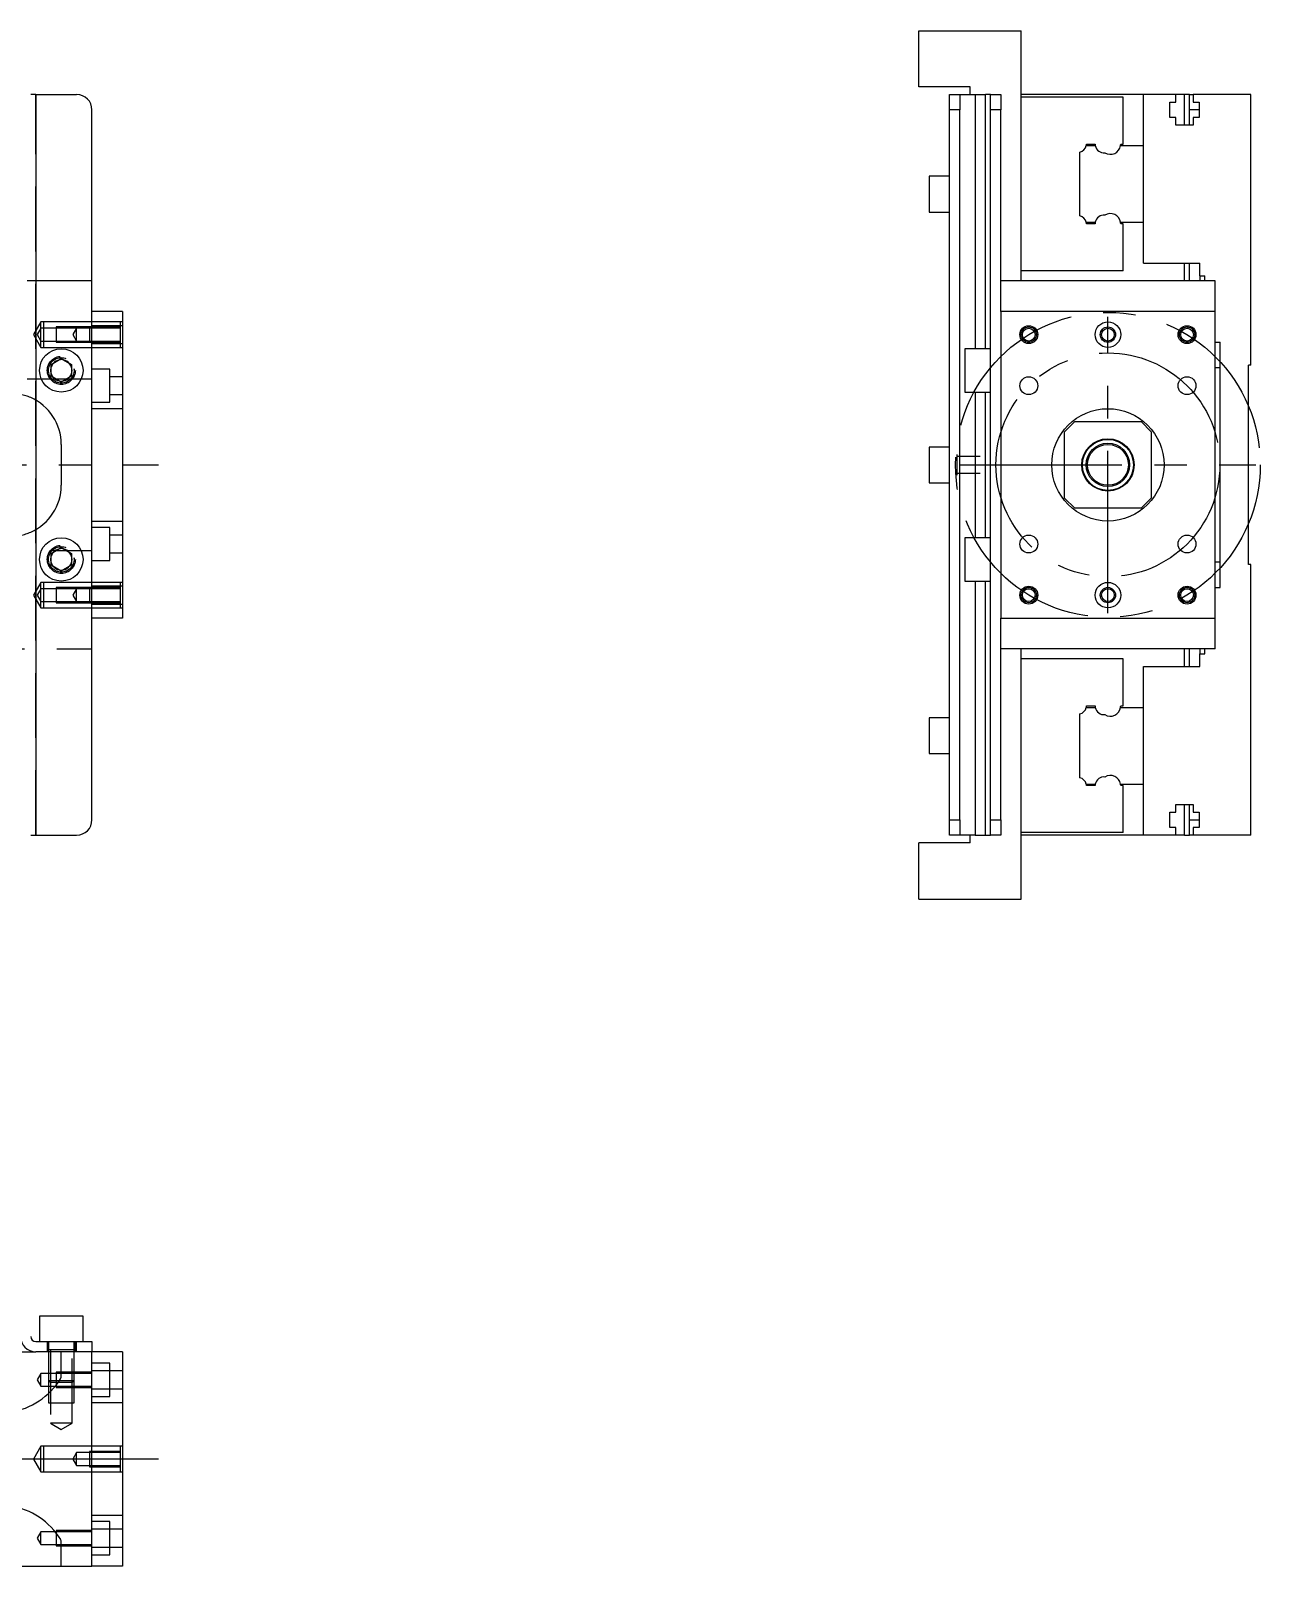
# Model space of a CAD drawing. Extents: x -5 to 675, y -275 to 87.
# Drawn here: x 434 to 674.8, y -215.6 to 85 of the extents above; entities that cross this region are included whole.
import ezdxf

# ---------------------------------------------------------------- set-up
doc = ezdxf.new("R2010")
doc.units = 0
doc.linetypes.add('CENTER', pattern=[50.8, 31.75, -6.35, 6.35, -6.35])
doc.linetypes.add('DASHED', pattern=[19.05, 12.7, -6.35])
doc.layers.get('0').update_dxf_attribs({"linetype": 'CONTINUOUS'})
doc.layers.add('CENTER', color=1, linetype='CENTER')

msp = doc.modelspace()

# ---------------------------------------------------------------- linework, layer by layer
at = {"color": 7, "linetype": 'CONTINUOUS'}
for p, q in [((607.97, 74), (607.97, 85)), ((607.97, 85), (627.97, 85)), ((627.97, 36), (627.97, 85)), ((435, 72.5), (434, 72.5)), ((435, 72.5), (435, -72.5)), ((435, 72.5), (443, 72.5)), ((617.97, 74), (607.97, 74)), ((613.97, 72.5), (615.97, 72.5)), ((613.97, 69.5), (613.97, 72.5)), ((615.97, 72.5), (615.97, 69.5)), ((615.97, 72.5), (618.97, 72.5)), ((617.97, 72.5), (617.97, 74)), ((618.97, 72.5), (618.97, 22.75)), ((618.97, 72.5), (620.97, 72.5)), ((620.97, 22.75), (620.97, 72.5)), ((621.97, 72.5), (620.97, 72.5)), ((621.97, 72.5), (623.97, 72.5)), ((621.97, 69.5), (621.97, 72.5)), ((623.97, 72.5), (623.97, 69.5)), ((651.97, 72.5), (627.97, 72.5)), ((658.27, 72.5), (651.97, 72.5)), ((651.97, 62.5), (651.97, 72.5)), ((659.97, 72.5), (658.27, 72.5)), ((658.27, 71), (658.27, 72.5)), ((659.97, 66.5), (659.97, 72.5)), ((660.97, 72.5), (659.97, 72.5)), ((660.97, 72.5), (661.67, 72.5)), ((660.97, 69.5), (660.97, 72.5)), ((661.67, 72.5), (661.67, 71)), ((672.97, 72.5), (661.67, 72.5)), ((672.97, 19.5), (672.97, 72.5)), ((446, -69.5), (446, 69.5)), ((615.97, 69.5), (613.97, 69.5)), ((613.97, -69.5), (613.97, 69.5)), ((615.97, -69.5), (615.97, 69.5)), ((623.97, 69.5), (621.97, 69.5)), ((621.97, -69.5), (621.97, 69.5)), ((623.97, 36), (623.97, 69.5)), ((647.97, 72), (627.97, 72)), ((647.97, 62.8), (647.97, 72)), ((657.12, 71), (658.27, 71)), ((657.12, 68), (657.12, 71)), ((662.82, 69.5), (660.97, 69.5)), ((660.97, 66.5), (660.97, 69.5)), ((661.67, 71), (662.82, 71)), ((662.82, 71), (662.82, 68)), ((658.27, 68), (657.12, 68)), ((658.27, 66.5), (658.27, 68)), ((661.67, 66.5), (658.27, 66.5)), ((661.67, 68), (661.67, 66.5)), ((662.82, 68), (661.67, 68)), ((639.47, 48.75), (639.47, 61.25)), ((640.72, 62.5), (642.5, 62.5)), ((640.77, 62.8), (642.47, 62.8)), ((647.45, 62.5), (651.97, 62.5)), ((647.47, 62.8), (647.97, 62.8)), ((651.97, 47.5), (651.97, 62.5)), ((651.97, 47.5), (651.97, 62.5)), ((609.97, 56.5), (609.97, 53)), ((613.97, 56.5), (609.97, 56.5)), ((609.97, 53), (609.97, 49.5)), ((609.97, 49.5), (613.97, 49.5)), ((640.72, 47.5), (642.5, 47.5)), ((642.47, 47.2), (640.77, 47.2)), ((647.45, 47.5), (651.97, 47.5)), ((647.97, 47.2), (647.47, 47.2)), ((647.97, 38), (647.97, 47.2)), ((651.97, 39.5), (651.97, 47.5)), ((651.97, 39.5), (662.97, 39.5)), ((659.97, 36), (659.97, 39.5)), ((660.97, 36), (660.97, 39.5)), ((662.97, 37), (662.97, 39.5)), ((647.97, 38), (627.97, 38)), ((662.97, 37), (663.97, 37)), ((662.97, 37), (662.97, 36)), ((663.97, 36), (663.97, 37)), ((446, -36), (446, 36)), ((446, -36), (446, 36)), ((623.97, 30), (623.97, 36)), ((623.97, 30), (623.97, 36)), ((665.97, 36), (623.97, 36)), ((665.97, 30), (665.97, 36)), ((452, 30), (446, 30)), ((452, 30), (446, 30)), ((452, 30), (452, -30)), ((452, 30), (452, -30)), ((623.97, 30), (623.97, -30)), ((665.97, 30), (623.97, 30)), ((665.97, -30), (665.97, 30)), ((616.97, 22.75), (616.97, 18.5)), ((621.97, 22.75), (616.97, 22.75)), ((665.97, 24), (666.97, 24)), ((666.97, -24), (666.97, 24)), ((438, 19.65), (440, 20.81)), ((438, 19.65), (440, 20.81)), ((438, 17.35), (438, 19.65)), ((438, 17.35), (438, 19.65)), ((440, 20.81), (442, 19.65)), ((440, 20.81), (442, 19.65)), ((442, 19.65), (442, 17.35)), ((442, 19.65), (442, 17.35)), ((616.97, 18.5), (616.97, 14.25)), ((666.97, 19), (665.97, 19)), ((672.47, -19.5), (672.47, 19.5)), ((672.97, 19.5), (672.47, 19.5)), ((440, 16.19), (438, 17.35)), ((440, 16.19), (438, 17.35)), ((442, 17.35), (440, 16.19)), ((442, 17.35), (440, 16.19)), ((616.97, 14.25), (621.97, 14.25)), ((618.97, 14.25), (618.97, -14.25)), ((620.97, -14.25), (620.97, 14.25)), ((638.47, 8.5), (636.47, 6.5)), ((636.47, -6.5), (636.47, 6.5)), ((638.47, 8.5), (651.47, 8.5)), ((653.47, 6.5), (651.47, 8.5)), ((653.47, 6.5), (653.47, -6.5)), ((609.97, 3.5), (609.97, 0)), ((613.97, 3.5), (609.97, 3.5)), ((609.97, 0), (609.97, -3.5)), ((615.37, 2), (615.37, 1.65)), ((615.37, 2), (615.37, 0)), ((615.37, 2), (615.37, -2)), ((615.37, 1.65), (615.37, 0)), ((615.97, 1.65), (615.37, 1.65)), ((615.37, 0), (615.37, -1.42)), ((617.97, 1.65), (615.97, 1.65)), ((619.97, 1.65), (617.97, 1.65)), ((615.37, -1.42), (615.37, -2)), ((615.37, -1.65), (615.97, -1.65)), ((615.97, -1.65), (617.97, -1.65)), ((617.97, -1.65), (619.97, -1.65)), ((609.97, -3.5), (613.97, -3.5)), ((636.47, -6.5), (638.47, -8.5)), ((651.47, -8.5), (638.47, -8.5)), ((651.47, -8.5), (653.47, -6.5)), ((616.97, -14.25), (616.97, -18.5)), ((621.97, -14.25), (616.97, -14.25)), ((438, -17.35), (440, -16.19)), ((438, -17.35), (440, -16.19)), ((438, -19.65), (438, -17.35)), ((438, -19.65), (438, -17.35)), ((440, -16.19), (442, -17.35)), ((440, -16.19), (442, -17.35)), ((442, -17.35), (442, -19.65)), ((442, -17.35), (442, -19.65)), ((440, -20.81), (438, -19.65)), ((440, -20.81), (438, -19.65)), ((442, -19.65), (440, -20.81)), ((442, -19.65), (440, -20.81)), ((616.97, -18.5), (616.97, -22.75)), ((665.97, -19), (666.97, -19)), ((672.97, -19.5), (672.47, -19.5)), ((672.97, -72.5), (672.97, -19.5)), ((616.97, -22.75), (621.97, -22.75)), ((618.97, -22.75), (618.97, -72.5)), ((620.97, -72.5), (620.97, -22.75)), ((665.97, -24), (666.97, -24)), ((452, -30), (446, -30)), ((452, -30), (446, -30)), ((623.97, -36), (623.97, -30)), ((623.97, -30), (665.97, -30)), ((623.97, -36), (623.97, -30)), ((665.97, -36), (665.97, -30)), ((623.97, -69.5), (623.97, -36)), ((665.97, -36), (623.97, -36)), ((627.97, -85), (627.97, -36)), ((659.97, -39.5), (659.97, -36)), ((660.97, -39.5), (660.97, -36)), ((662.97, -36), (662.97, -37)), ((663.97, -37), (663.97, -36)), ((647.97, -38), (627.97, -38)), ((647.97, -47.2), (647.97, -38)), ((662.97, -37), (663.97, -37)), ((662.97, -39.5), (662.97, -37)), ((651.97, -39.5), (662.97, -39.5)), ((651.97, -47.5), (651.97, -39.5)), ((640.72, -47.5), (642.5, -47.5)), ((640.77, -47.2), (642.47, -47.2)), ((647.45, -47.5), (651.97, -47.5)), ((647.47, -47.2), (647.97, -47.2)), ((651.97, -62.5), (651.97, -47.5)), ((651.97, -62.5), (651.97, -47.5)), ((609.97, -49.5), (609.97, -53)), ((613.97, -49.5), (609.97, -49.5)), ((639.47, -61.25), (639.47, -48.75)), ((609.97, -53), (609.97, -56.5)), ((609.97, -56.5), (613.97, -56.5)), ((640.72, -62.5), (642.5, -62.5)), ((642.47, -62.8), (640.77, -62.8)), ((647.45, -62.5), (651.97, -62.5)), ((647.97, -62.8), (647.47, -62.8)), ((647.97, -72), (647.97, -62.8)), ((651.97, -72.5), (651.97, -62.5)), ((657.12, -68), (658.27, -68)), ((657.12, -71), (657.12, -68)), ((658.27, -66.5), (661.67, -66.5)), ((658.27, -68), (658.27, -66.5)), ((659.97, -72.5), (659.97, -66.5)), ((660.97, -69.5), (660.97, -66.5)), ((661.67, -66.5), (661.67, -68)), ((661.67, -68), (662.82, -68)), ((662.82, -68), (662.82, -71)), ((613.97, -69.5), (615.97, -69.5)), ((613.97, -72.5), (613.97, -69.5)), ((615.97, -69.5), (615.97, -72.5)), ((621.97, -69.5), (623.97, -69.5)), ((621.97, -72.5), (621.97, -69.5)), ((623.97, -69.5), (623.97, -72.5)), ((647.97, -72), (627.97, -72)), ((658.27, -71), (657.12, -71)), ((658.27, -72.5), (658.27, -71)), ((660.97, -69.5), (662.82, -69.5)), ((660.97, -72.5), (660.97, -69.5)), ((661.67, -71), (661.67, -72.5)), ((662.82, -71), (661.67, -71)), ((434, -72.5), (435, -72.5)), ((435, -72.5), (443, -72.5)), ((607.97, -85), (607.97, -74)), ((617.97, -74), (607.97, -74)), ((615.97, -72.5), (613.97, -72.5)), ((618.97, -72.5), (615.97, -72.5)), ((617.97, -74), (617.97, -72.5)), ((618.97, -72.5), (620.97, -72.5)), ((620.97, -72.5), (621.97, -72.5)), ((623.97, -72.5), (621.97, -72.5)), ((651.97, -72.5), (627.97, -72.5)), ((658.27, -72.5), (651.97, -72.5)), ((659.97, -72.5), (658.27, -72.5)), ((659.97, -72.5), (660.97, -72.5)), ((661.67, -72.5), (660.97, -72.5)), ((672.97, -72.5), (661.67, -72.5)), ((607.97, -85), (627.97, -85)), ((444.25, -166.63), (435.75, -166.63)), ((435.75, -166.63), (435.75, -171.63)), ((444.25, -171.63), (444.25, -166.63)), ((432, -173.63), (435, -173.63)), ((435, -171.63), (443, -171.63)), ((443, -173.63), (435, -173.63)), ((443, -173.63), (443, -171.63)), ((443, -171.63), (446, -171.63)), ((446, -173.63), (443, -173.63)), ((446, -171.63), (446, -173.63)), ((452, -173.63), (446, -173.63)), ((446, -215.63), (446, -173.63)), ((452, -173.63), (452, -215.63)), ((432, -215.63), (446, -215.63)), ((452, -215.63), (446, -215.63))]:
    msp.add_line(p, q, dxfattribs=at)
at = {"color": 3, "linetype": 'DASHED'}
for p, q in [((435, -72.5), (435, 72.5)), ((446, 36), (432, 36)), ((446, 36), (432, 36)), ((436, 28), (434.56, 25.5)), ((436, 28), (434.56, 25.5)), ((436, 26.75), (436, 28)), ((436.5, 28), (436, 28)), ((436, 26.75), (436, 28)), ((436.5, 28), (436, 28)), ((436.5, 28), (436.5, 23)), ((446, 28), (436.5, 28)), ((436.5, 28), (436.5, 23)), ((446, 28), (436.5, 28)), ((451.5, 28), (446, 28)), ((451.5, 28), (446, 28)), ((452, 27.25), (446, 27.25)), ((452, 27.25), (446, 27.25)), ((451.5, 28), (451.5, 23)), ((452, 28), (451.5, 28)), ((451.5, 28), (451.5, 23)), ((452, 28), (451.5, 28)), ((434.56, 25.5), (436, 23)), ((434.56, 25.5), (436, 23)), ((436, 26.75), (435.28, 25.5)), ((436, 26.75), (435.28, 25.5)), ((435.28, 25.5), (436, 24.25)), ((435.28, 25.5), (436, 24.25)), ((436, 24.25), (436, 26.75)), ((439, 26.75), (436, 26.75)), ((436, 24.25), (436, 26.75)), ((439, 26.75), (436, 26.75)), ((436, 23), (436, 24.25)), ((436, 24.25), (439, 24.25)), ((436, 23), (436, 24.25)), ((436, 24.25), (439, 24.25)), ((439, 27), (439, 24)), ((446, 27), (439, 27)), ((439, 27), (439, 24)), ((446, 27), (439, 27)), ((446, 26.75), (439, 26.75)), ((446, 26.75), (439, 26.75)), ((439, 24.25), (446, 24.25)), ((439, 24.25), (446, 24.25)), ((443, 26.75), (442.28, 25.5)), ((443, 26.75), (442.28, 25.5)), ((442.28, 25.5), (443, 24.25)), ((442.28, 25.5), (443, 24.25)), ((443, 24.25), (443, 26.75)), ((443, 24.25), (443, 26.75)), ((445.5, 27), (445.5, 24)), ((445.5, 27), (445.5, 24)), ((451.5, 27), (446, 27)), ((451.5, 27), (446, 27)), ((451.5, 26.75), (446, 26.75)), ((451.5, 26.75), (446, 26.75)), ((446, 24.25), (451.5, 24.25)), ((446, 24.25), (451.5, 24.25)), ((436, 23), (436.5, 23)), ((436, 23), (436.5, 23)), ((436.5, 23), (446, 23)), ((436.5, 23), (446, 23)), ((439, 24), (446, 24)), ((439, 24), (446, 24)), ((446, 24), (451.5, 24)), ((446, 24), (451.5, 24)), ((446, 23.75), (452, 23.75)), ((446, 23.75), (452, 23.75)), ((446, 23), (451.5, 23)), ((446, 23), (451.5, 23)), ((451.5, 23), (452, 23)), ((451.5, 23), (452, 23)), ((442.48, 18.79), (442.5, 18.5)), ((442.49, 18.79), (442.5, 18.5)), ((449.5, 18.75), (446, 18.75)), ((449.5, 18.75), (446, 18.75)), ((449.5, 12.25), (449.5, 18.75)), ((449.5, 12.25), (449.5, 18.75)), ((446, 16.75), (400, 16.75)), ((446, 16.75), (400, 16.75)), ((452, 17.25), (449.5, 17.25)), ((452, 17.25), (449.5, 17.25)), ((446, 12.25), (449.5, 12.25)), ((446, 12.25), (449.5, 12.25)), ((449.5, 13.75), (452, 13.75)), ((449.5, 13.75), (452, 13.75)), ((452, 11), (446, 11)), ((452, 11), (446, 11)), ((440, 4), (440, -4)), ((440, 4), (440, -4)), ((446, -11), (452, -11)), ((446, -11), (452, -11)), ((449.5, -12.25), (446, -12.25)), ((449.5, -12.25), (446, -12.25)), ((449.5, -18.75), (449.5, -12.25)), ((449.5, -18.75), (449.5, -12.25)), ((452, -13.75), (449.5, -13.75)), ((452, -13.75), (449.5, -13.75)), ((400, -16.75), (446, -16.75)), ((400, -16.75), (446, -16.75)), ((449.5, -17.25), (452, -17.25)), ((449.5, -17.25), (452, -17.25)), ((442.48, -18.21), (442.5, -18.5)), ((442.49, -18.21), (442.5, -18.5)), ((446, -18.75), (449.5, -18.75)), ((446, -18.75), (449.5, -18.75)), ((436, -23), (434.56, -25.5)), ((436, -23), (434.56, -25.5)), ((436, -24.25), (436, -23)), ((436.5, -23), (436, -23)), ((436, -24.25), (436, -23)), ((436.5, -23), (436, -23)), ((436.5, -23), (436.5, -28)), ((446, -23), (436.5, -23)), ((436.5, -23), (436.5, -28)), ((446, -23), (436.5, -23)), ((439, -24), (439, -27)), ((446, -24), (439, -24)), ((439, -24), (439, -27)), ((446, -24), (439, -24)), ((445.5, -24), (445.5, -27)), ((445.5, -24), (445.5, -27)), ((451.5, -23), (446, -23)), ((451.5, -23), (446, -23)), ((452, -23.75), (446, -23.75)), ((452, -23.75), (446, -23.75)), ((451.5, -24), (446, -24)), ((451.5, -24), (446, -24)), ((451.5, -23), (451.5, -28)), ((452, -23), (451.5, -23)), ((451.5, -23), (451.5, -28)), ((452, -23), (451.5, -23)), ((434.56, -25.5), (436, -28)), ((434.56, -25.5), (436, -28)), ((436, -24.25), (435.28, -25.5)), ((436, -24.25), (435.28, -25.5)), ((435.28, -25.5), (436, -26.75)), ((435.28, -25.5), (436, -26.75)), ((436, -26.75), (436, -24.25)), ((439, -24.25), (436, -24.25)), ((436, -26.75), (436, -24.25)), ((439, -24.25), (436, -24.25)), ((436, -28), (436, -26.75)), ((436, -26.75), (439, -26.75)), ((436, -28), (436, -26.75)), ((436, -26.75), (439, -26.75)), ((446, -24.25), (439, -24.25)), ((446, -24.25), (439, -24.25)), ((439, -26.75), (446, -26.75)), ((439, -26.75), (446, -26.75)), ((439, -27), (446, -27)), ((439, -27), (446, -27)), ((443, -24.25), (442.28, -25.5)), ((443, -24.25), (442.28, -25.5)), ((442.28, -25.5), (443, -26.75)), ((442.28, -25.5), (443, -26.75)), ((443, -26.75), (443, -24.25)), ((443, -26.75), (443, -24.25)), ((451.5, -24.25), (446, -24.25)), ((451.5, -24.25), (446, -24.25)), ((446, -26.75), (451.5, -26.75)), ((446, -26.75), (451.5, -26.75)), ((446, -27), (451.5, -27)), ((446, -27), (451.5, -27)), ((436, -28), (436.5, -28)), ((436, -28), (436.5, -28)), ((436.5, -28), (446, -28)), ((436.5, -28), (446, -28)), ((446, -27.25), (452, -27.25)), ((446, -27.25), (452, -27.25)), ((446, -28), (451.5, -28)), ((446, -28), (451.5, -28)), ((451.5, -28), (452, -28)), ((451.5, -28), (452, -28)), ((382, -36), (446, -36)), ((382, -36), (446, -36)), ((437.25, -171.63), (437.25, -173.63)), ((437.5, -171.63), (437.5, -183.63)), ((442.5, -173.23), (437.5, -173.23)), ((437.9, -173.23), (437.9, -187.63)), ((440, -178.36), (440, -173.63)), ((442.1, -187.63), (442.1, -173.23)), ((442.5, -183.63), (442.5, -171.63)), ((442.75, -173.63), (442.75, -171.63)), ((449.5, -175.88), (446, -175.88)), ((449.5, -182.38), (449.5, -175.88)), ((436, -177.88), (435.28, -179.13)), ((435.28, -179.13), (436, -180.38)), ((436, -180.38), (436, -177.88)), ((439, -177.88), (436, -177.88)), ((437.5, -179.23), (439, -179.23)), ((437.5, -179.23), (437.9, -179.63)), ((439, -179.63), (437.9, -179.63)), ((439, -177.63), (439, -180.63)), ((446, -177.63), (439, -177.63)), ((446, -177.88), (439, -177.88)), ((439, -179.23), (442.5, -179.23)), ((442.1, -179.63), (439, -179.63)), ((439.84, -178.91), (439.96, -178.61)), ((439.96, -178.61), (440, -178.36)), ((442.1, -179.63), (442.5, -179.23)), ((452, -177.38), (446, -177.38)), ((436, -180.38), (439, -180.38)), ((439, -180.38), (446, -180.38)), ((439, -180.63), (446, -180.63)), ((446, -180.88), (452, -180.88)), ((446, -182.38), (449.5, -182.38)), ((437.5, -183.63), (442.5, -183.63)), ((452, -183.63), (446, -183.63)), ((440, -187.63), (437.9, -187.63)), ((437.9, -187.63), (440, -188.84)), ((442.1, -187.63), (440, -187.63)), ((440, -188.84), (442.1, -187.63)), ((436, -192.13), (434.56, -194.63)), ((436, -197.13), (436, -192.13)), ((436.5, -192.13), (436, -192.13)), ((436.5, -192.13), (436.5, -197.13)), ((446, -192.13), (436.5, -192.13)), ((451.5, -192.13), (446, -192.13)), ((451.5, -192.13), (451.5, -197.13)), ((452, -192.13), (451.5, -192.13)), ((434.56, -194.63), (436, -197.13)), ((443, -193.38), (442.28, -194.63)), ((442.28, -194.63), (443, -195.88)), ((443, -195.88), (443, -193.38)), ((445.5, -193.38), (443, -193.38)), ((445.5, -193.13), (445.5, -196.13)), ((446, -193.13), (445.5, -193.13)), ((451.5, -193.38), (445.5, -193.38)), ((451.5, -193.13), (446, -193.13)), ((436, -197.13), (436.5, -197.13)), ((436.5, -197.13), (446, -197.13)), ((443, -195.88), (445.5, -195.88)), ((445.5, -195.88), (451.5, -195.88)), ((445.5, -196.13), (446, -196.13)), ((446, -196.13), (451.5, -196.13)), ((446, -197.13), (451.5, -197.13)), ((451.5, -197.13), (452, -197.13)), ((446, -205.63), (452, -205.63)), ((449.5, -206.88), (446, -206.88)), ((449.5, -213.38), (449.5, -206.88)), ((436, -208.88), (435.28, -210.13)), ((435.28, -210.13), (436, -211.38)), ((436, -211.38), (436, -208.88)), ((439, -208.88), (436, -208.88)), ((439, -208.63), (439, -211.63)), ((446, -208.63), (439, -208.63)), ((446, -208.88), (439, -208.88)), ((439.97, -210.67), (439.87, -210.41)), ((452, -208.38), (446, -208.38)), ((436, -211.38), (439, -211.38)), ((439, -211.38), (446, -211.38)), ((439, -211.63), (446, -211.63)), ((440, -210.9), (439.97, -210.67)), ((440, -215.63), (440, -210.9)), ((446, -211.88), (452, -211.88)), ((446, -213.38), (449.5, -213.38))]:
    msp.add_line(p, q, dxfattribs=at)
at = {"color": 1, "linetype": 'CENTER'}
for p, q in [((644.97, -29), (644.97, 29)), ((615.97, 0), (673.97, 0))]:
    msp.add_line(p, q, dxfattribs=at)
for radius in [29.84, 21.92]:
    msp.add_circle((644.97, 0), radius, dxfattribs=at)
at = {"color": 7, "linetype": 'CONTINUOUS'}
for centre, radius in [((629.47, 25.5), 1.75), ((644.97, 25.5), 2.5), ((660.47, 25.5), 1.75), ((629.47, 25.5), 1.25), ((644.97, 25.5), 1.25), ((660.47, 25.5), 1.25), ((440, 18.5), 4.25), ((440, 18.5), 4.25), ((629.47, 15.5), 1.75), ((660.47, 15.5), 1.75), ((644.97, 0), 11), ((644.97, 0), 5.12), ((644.97, 0), 5), ((644.97, 0), 4.25), ((644.97, 0), 4), ((440, -18.5), 4.25), ((440, -18.5), 4.25), ((629.47, -15.5), 1.75), ((660.47, -15.5), 1.75), ((629.47, -25.5), 1.75), ((644.97, -25.5), 2.5), ((660.47, -25.5), 1.75), ((629.47, -25.5), 1.25), ((644.97, -25.5), 1.25), ((660.47, -25.5), 1.25)]:
    msp.add_circle(centre, radius, dxfattribs=at)
at = {"color": 3, "linetype": 'CONTINUOUS'}
for centre in [(629.47, 25.5), (644.97, 25.5), (660.47, 25.5), (629.47, -25.5), (644.97, -25.5), (660.47, -25.5)]:
    msp.add_circle(centre, 1.5, dxfattribs=at)
at = {"color": 3, "linetype": 'DASHED'}
for centre, radius in [((440, 18.5), 2.75), ((440, 18.5), 2.75), ((440, 18.5), 2.5), ((440, 18.5), 2.5), ((440, -18.5), 2.75), ((440, -18.5), 2.75), ((440, -18.5), 2.5), ((440, -18.5), 2.5)]:
    msp.add_circle(centre, radius, dxfattribs=at)
at = {"color": 7, "linetype": 'CONTINUOUS'}
for centre, radius, start, end in [((443, 69.5), 3, 0, 90), ((639.07, 62.9), 1.7, 283.609, 346.391), ((639.07, 62.9), 1.7, 346.391, 356.6277), ((644.17, 62.8), 1.7, 180, 190.1642), ((644.17, 62.8), 1.7, 190.1642, 277.5402), ((645.47, 62.8), 2, 237.421, 351.3731), ((645.47, 62.8), 2, 351.3731, 0), ((639.07, 47.1), 1.7, 13.609, 76.391), ((644.17, 47.2), 1.7, 82.4598, 169.8358), ((645.47, 47.2), 2, 8.6269, 122.579), ((639.07, 47.1), 1.7, 3.3723, 13.609), ((644.17, 47.2), 1.7, 169.8358, 180), ((645.47, 47.2), 2, 0, 8.6269), ((440, 18.5), 2.1, 162.2472, 180), ((440, 18.5), 2.1, 162.2472, 180), ((440, 18.5), 2.1, 180, 197.7528), ((440, 18.5), 2.1, 180, 197.7528), ((440, 18.5), 2.1, 137.7528, 162.2472), ((440, 18.5), 2.1, 137.7528, 162.2472), ((440, 18.5), 2.1, 102.2472, 137.7528), ((440, 18.5), 2.1, 102.2472, 137.7528), ((440, 18.5), 2.1, 77.7528, 102.2472), ((440, 18.5), 2.1, 77.7528, 102.2472), ((440, 18.5), 2.1, 42.2472, 77.7528), ((440, 18.5), 2.1, 42.2472, 77.7528), ((440, 18.5), 2.1, 17.7528, 42.2472), ((440, 18.5), 2.1, 17.7528, 42.2472), ((440, 18.5), 2.1, 342.2472, 17.7528), ((440, 18.5), 2.1, 342.2472, 17.7528), ((440, 18.5), 2.1, 197.7528, 222.2472), ((440, 18.5), 2.1, 197.7528, 222.2472), ((440, 18.5), 2.1, 222.2472, 257.7528), ((440, 18.5), 2.1, 222.2472, 257.7528), ((440, 18.5), 2.1, 257.7528, 282.2472), ((440, 18.5), 2.1, 257.7528, 282.2472), ((440, 18.5), 2.1, 282.2472, 317.7528), ((440, 18.5), 2.1, 282.2472, 317.7528), ((440, 18.5), 2.1, 317.7528, 342.2472), ((440, 18.5), 2.1, 317.7528, 342.2472), ((440, -18.5), 2.1, 162.2472, 180), ((440, -18.5), 2.1, 162.2472, 180), ((440, -18.5), 2.1, 137.7528, 162.2472), ((440, -18.5), 2.1, 137.7528, 162.2472), ((440, -18.5), 2.1, 102.2472, 137.7528), ((440, -18.5), 2.1, 102.2472, 137.7528), ((440, -18.5), 2.1, 77.7528, 102.2472), ((440, -18.5), 2.1, 77.7528, 102.2472), ((440, -18.5), 2.1, 42.2472, 77.7528), ((440, -18.5), 2.1, 42.2472, 77.7528), ((440, -18.5), 2.1, 17.7528, 42.2472), ((440, -18.5), 2.1, 17.7528, 42.2472), ((440, -18.5), 2.1, 342.2472, 17.7528), ((440, -18.5), 2.1, 342.2472, 17.7528), ((440, -18.5), 2.1, 180, 197.7528), ((440, -18.5), 2.1, 180, 197.7528), ((440, -18.5), 2.1, 197.7528, 222.2472), ((440, -18.5), 2.1, 197.7528, 222.2472), ((440, -18.5), 2.1, 222.2472, 257.7528), ((440, -18.5), 2.1, 222.2472, 257.7528), ((440, -18.5), 2.1, 257.7528, 282.2472), ((440, -18.5), 2.1, 257.7528, 282.2472), ((440, -18.5), 2.1, 282.2472, 317.7528), ((440, -18.5), 2.1, 282.2472, 317.7528), ((440, -18.5), 2.1, 317.7528, 342.2472), ((440, -18.5), 2.1, 317.7528, 342.2472), ((639.07, -47.1), 1.7, 283.609, 346.391), ((639.07, -47.1), 1.7, 346.391, 356.6277), ((644.17, -47.2), 1.7, 180, 190.1642), ((644.17, -47.2), 1.7, 190.1642, 277.5402), ((645.47, -47.2), 2, 237.421, 351.3731), ((645.47, -47.2), 2, 351.3731, 0), ((639.07, -62.9), 1.7, 13.609, 76.391), ((639.07, -62.9), 1.7, 3.3723, 13.609), ((644.17, -62.8), 1.7, 169.8358, 180), ((644.17, -62.8), 1.7, 82.4598, 169.8358), ((645.47, -62.8), 2, 8.6269, 122.579), ((645.47, -62.8), 2, 0, 8.6269), ((443, -69.5), 3, 270, 0), ((435, -170.63), 3, 180, 270), ((435, -170.63), 1, 180, 270)]:
    msp.add_arc(centre, radius, start, end, dxfattribs=at)
at = {"color": 3, "linetype": 'DASHED'}
for centre, radius, start, end in [((430, 4), 10, 66.4218, 90), ((430, 4), 10, 0, 66.4218), ((430, 4), 10, 0, 66.4218), ((430, -4), 10, 293.5782, 0), ((430, -4), 10, 293.5782, 0), ((430, -4), 10, 270, 293.5782), ((427.82, -171.46), 14.15, 278.8824, 328.2232), ((427.8, -217.81), 14.16, 31.5026, 81.0553)]:
    msp.add_arc(centre, radius, start, end, dxfattribs=at)
at = {"layer": 'CENTER', "color": 1, "linetype": 'CENTER'}
for p, q in [((-5, 0), (459, 0)), ((459, -194.63), (-5, -194.63))]:
    msp.add_line(p, q, dxfattribs=at)

doc.saveas('drawing.dxf')
